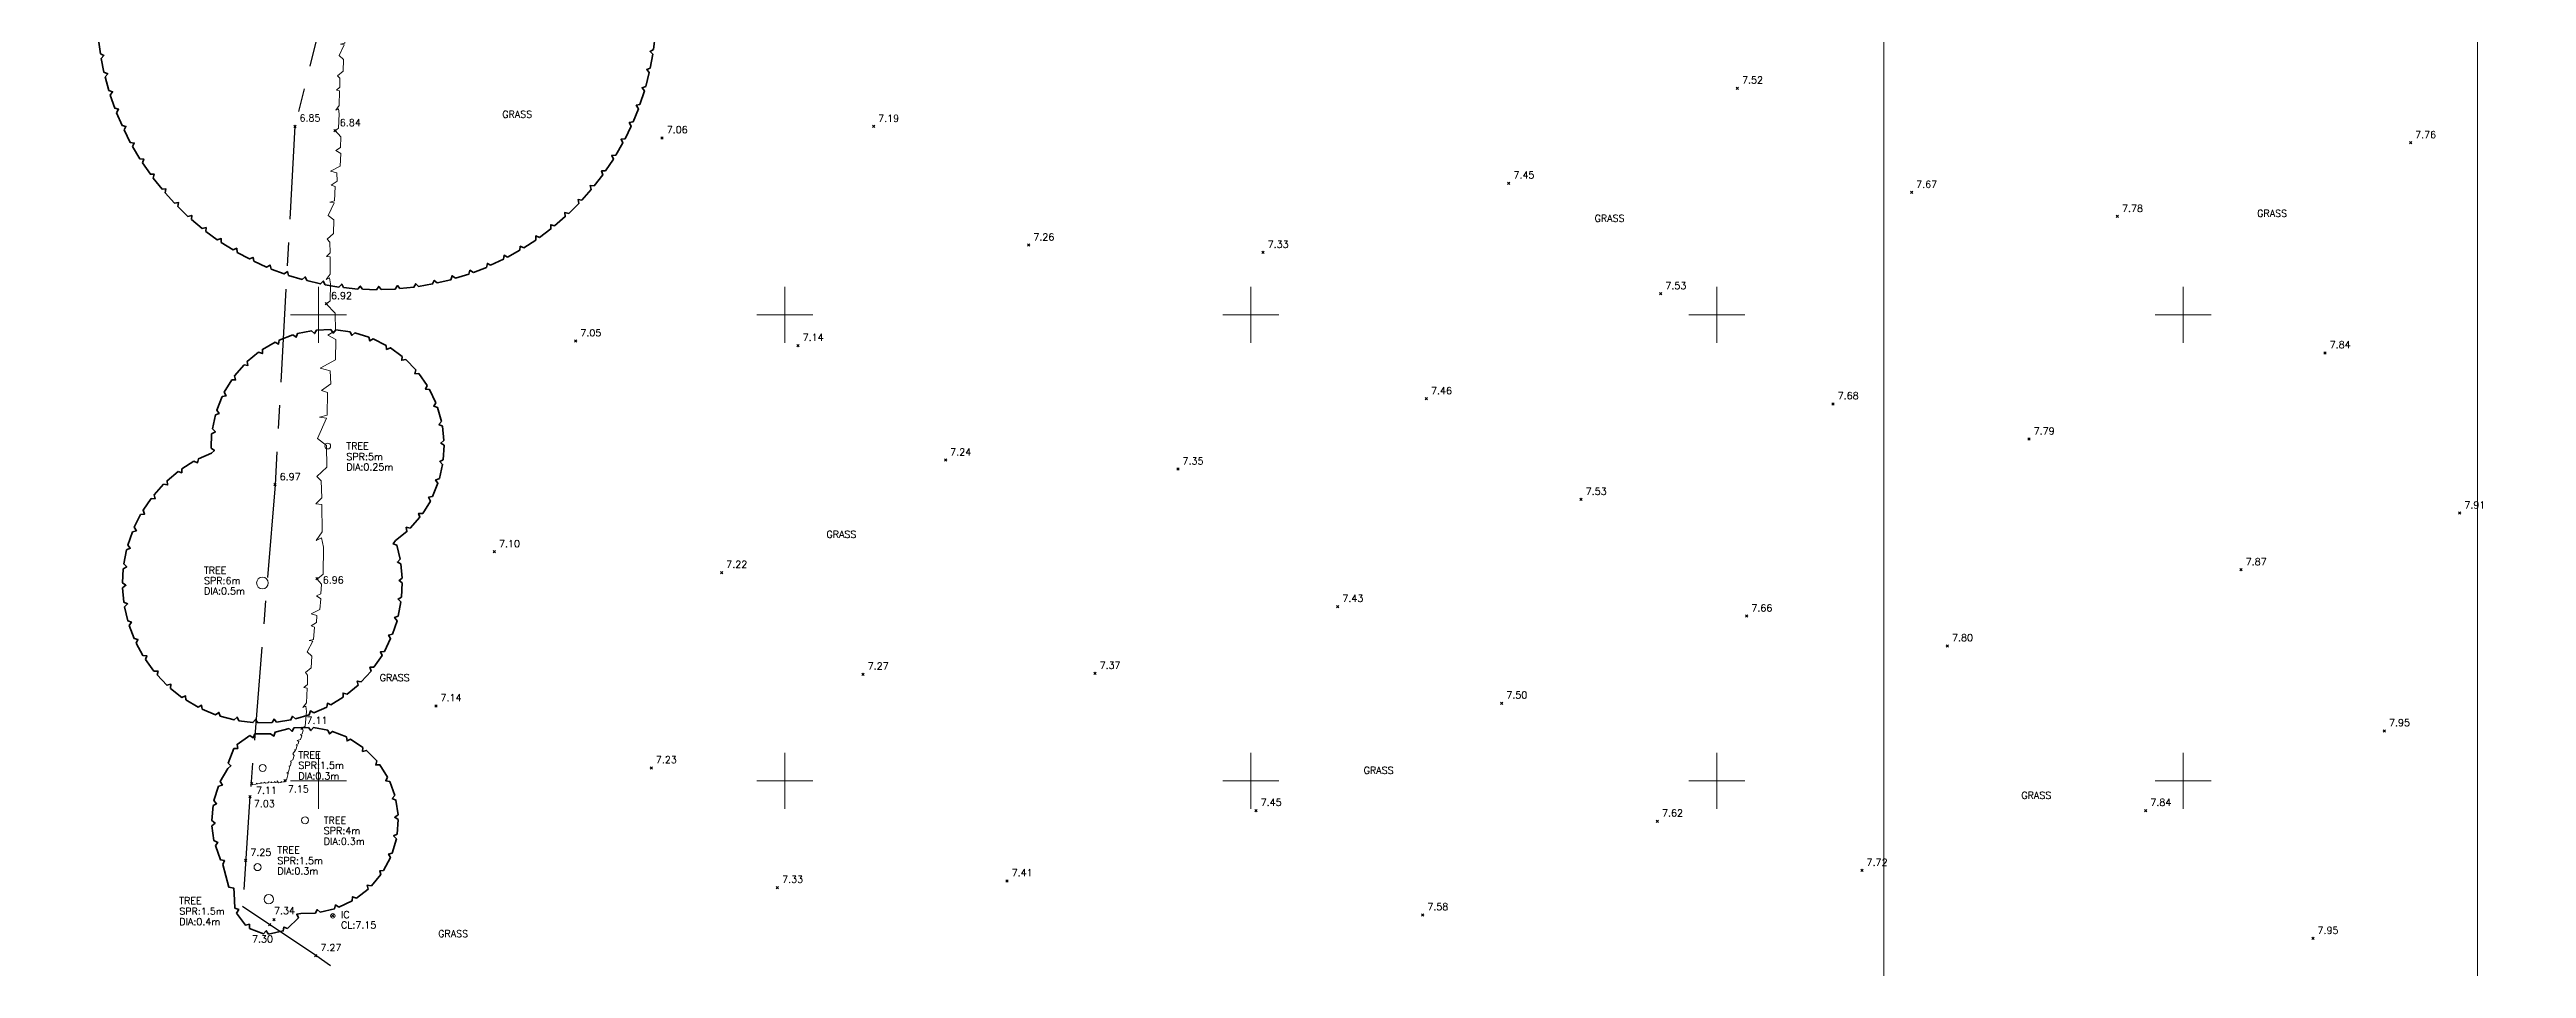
# Model space of a CAD drawing. Extents: x 521064 to 521635, y 174590 to 175241.
# Drawn here: x 521168.5 to 521274.7, y 174771.9 to 174811.4 of the extents above; entities that cross this region are included whole.
import ezdxf

# ---------------------------------------------------------------- set-up
doc = ezdxf.new("R2010")
doc.units = 0
doc.header["$PDMODE"] = 3
doc.header["$PDSIZE"] = 0.05
doc.linetypes.add('Centre', pattern=[7, 4, -1, 1, -1])
doc.layers.get('0').update_dxf_attribs({"linetype": 'CONTINUOUS', "lineweight": 18})
for name, color, linetype, lineweight in [('I031G_SURVEY-GRID', 7, 'CONTINUOUS', 18), ('I901G_TITLE-SHEET', 7, 'CONTINUOUS', 18), ('I910T_TXT-GEN-S', 7, 'CONTINUOUS', 13), ('I923G_SURVEY-POINT', 7, 'CONTINUOUS', 18), ('I923T_SURVEY-LEVEL', 7, 'CONTINUOUS', 13), ('I941G_TREE', 72, 'CONTINUOUS', 18), ('I941G_TREE-VEG', 6, 'CONTINUOUS', 35), ('I941T_TREE-TXT', 82, 'CONTINUOUS', 13), ('I960G_COVER', 1, 'CONTINUOUS', 18), ('I960T_COVER-TXT', 1, 'CONTINUOUS', 13), ('I995G_VEGETATION', 102, 'CONTINUOUS', 18)]:
    doc.layers.add(name, color=color, linetype=linetype, lineweight=lineweight)
doc.layers.add('I971G_FENCE', color=5, linetype='Centre')
doc.styles.add('MONOTXT', font='simplex.shx')

# ---------------------------------------------------------------- blocks, each defined once
blk = doc.blocks.new('HER Vegitation')
at = {"color": 0, "linetype": 'ByBlock'}
blk.add_polyline3d([(0, 0, 0), (0.005, 0.0072, 0), (0.0165, 0.0097, 0), (0.0206, 0.0053, 0), (0.0225, 0.0112, 0), (0.0359, 0.0137, 0), (0.0437, 0.0047, 0), (0.044, 0.0119, 0), (0.0525, 0.014, 0), (0.0581, 0.0087, 0), (0.0587, 0.0131, 0), (0.0737, 0.0159, 0), (0.0762, 0.0112, 0), (0.0759, 0.0159, 0), (0.0906, 0.0128, 0), (0.094, 0.0197, 0), (0.1084, 0.0228, 0), (0.1159, 0.0175, 0), (0.1181, 0.0209, 0), (0.1293, 0.0237, 0), (0.134, 0.0206, 0), (0.1337, 0.0247, 0), (0.1518, 0.0287, 0), (0.1584, 0.0259, 0), (0.1559, 0.029, 0), (0.1618, 0.0315, 0), (0.1797, 0.035, 0), (0.1837, 0.0319, 0)], dxfattribs=at)

msp = doc.modelspace()

# ---------------------------------------------------------------- linework, layer by layer
at = {"layer": 'I031G_SURVEY-GRID'}
for p, q in [((521180, 174801.2), (521180, 174798.8)), ((521200, 174801.2), (521200, 174798.8)), ((521220, 174801.2), (521220, 174798.8)), ((521240, 174801.2), (521240, 174798.8)), ((521260, 174801.2), (521260, 174798.8)), ((521178.8, 174800), (521181.2, 174800)), ((521198.8, 174800), (521201.2, 174800)), ((521218.8, 174800), (521221.2, 174800)), ((521238.8, 174800), (521241.2, 174800)), ((521258.8, 174800), (521261.2, 174800)), ((521180, 174781.2), (521180, 174778.8)), ((521200, 174781.2), (521200, 174778.8)), ((521220, 174781.2), (521220, 174778.8)), ((521240, 174781.2), (521240, 174778.8)), ((521260, 174781.2), (521260, 174778.8)), ((521178.8, 174780), (521181.2, 174780)), ((521198.8, 174780), (521201.2, 174780)), ((521218.8, 174780), (521221.2, 174780)), ((521238.8, 174780), (521241.2, 174780)), ((521258.8, 174780), (521261.2, 174780))]:
    msp.add_line(p, q, dxfattribs=at)
at = {"layer": 'I901G_TITLE-SHEET'}
for points in [[(521272.64, 174749.43), (521064.04, 174749.43), (521064.04, 174913.63), (521272.64, 174913.63)], [(521455.76, 174749.43), (521247.16, 174749.43), (521247.16, 174913.63), (521455.76, 174913.63)]]:
    msp.add_lwpolyline(points, close=True, dxfattribs=at)
at = {"layer": 'I923G_SURVEY-POINT'}
for p in [(521240.88, 174809.73, 7.52), (521178.98, 174808.1, 6.85), (521203.81, 174808.09, 7.19), (521180.71, 174807.91, 6.84), (521194.74, 174807.6, 7.06), (521269.76, 174807.39, 7.76), (521231.07, 174805.65, 7.45), (521248.35, 174805.26, 7.67), (521257.18, 174804.23, 7.78), (521210.47, 174803, 7.26), (521220.52, 174802.68, 7.33), (521237.59, 174800.91, 7.53), (521180.33, 174800.48, 6.92), (521191.03, 174798.88, 7.05), (521200.57, 174798.68, 7.14), (521266.09, 174798.37, 7.84), (521227.53, 174796.4, 7.46), (521244.98, 174796.18, 7.68), (521253.39, 174794.67, 7.79), (521206.9, 174793.77, 7.24), (521216.87, 174793.38, 7.35), (521178.13, 174792.71, 6.97), (521234.17, 174792.08, 7.53), (521271.87, 174791.49, 7.91), (521187.54, 174789.83, 7.1), (521197.29, 174788.94, 7.22), (521262.49, 174789.06, 7.87), (521179.93, 174788.67, 6.96), (521223.73, 174787.48, 7.43), (521241.28, 174787.07, 7.66), (521249.89, 174785.79, 7.8), (521213.31, 174784.61, 7.37), (521203.36, 174784.57, 7.27), (521185.03, 174783.21, 7.14), (521230.76, 174783.33, 7.5), (521179.28, 174782.25, 7.11), (521268.64, 174782.14, 7.95), (521194.27, 174780.55, 7.23), (521177.05, 174779.32, 7.03), (521177.13, 174779.87, 7.11), (521178.56, 174780, 7.15), (521220.22, 174778.72, 7.45), (521237.44, 174778.26, 7.62), (521258.4, 174778.72, 7.84), (521176.87, 174776.58, 7.25), (521246.22, 174776.15, 7.72), (521199.69, 174775.41, 7.33), (521209.54, 174775.7, 7.41), (521178.09, 174774.04, 7.34), (521180.61, 174774.2, 7.15), (521227.37, 174774.24, 7.58), (521177.9, 174773.82, 7.3), (521265.57, 174773.23, 7.95), (521179.88, 174772.49, 7.27)]:
    msp.add_point(p, dxfattribs=at)
at = {"layer": 'I941G_TREE'}
for centre, radius in [((521180.39, 174794.37), 0.125), ((521177.59, 174788.49), 0.25), ((521177.6, 174780.55), 0.15), ((521179.42, 174778.3), 0.15), ((521177.38, 174776.29), 0.15), ((521177.86, 174774.91), 0.2)]:
    msp.add_circle(centre, radius, dxfattribs=at)
at = {"layer": 'I941G_TREE-VEG'}
for points in [[(521170.56, 174811.81), (521170.64, 174811.21), (521170.79, 174811.13), (521170.67, 174811.01)], [(521194.23, 174810.6), (521194.34, 174811.19), (521194.22, 174811.31), (521194.37, 174811.39)], [(521194.37, 174811.39), (521194.44, 174811.99), (521194.31, 174812.11), (521194.46, 174812.19)], [(521170.67, 174811.01), (521170.79, 174810.42), (521170.95, 174810.35), (521170.84, 174810.22)], [(521170.84, 174810.22), (521171, 174809.64), (521171.16, 174809.58), (521171.06, 174809.44)], [(521194.04, 174809.81), (521194.19, 174810.4), (521194.08, 174810.53), (521194.23, 174810.6)], [(521171.06, 174809.44), (521171.26, 174808.87), (521171.42, 174808.83), (521171.33, 174808.68)], [(521193.79, 174809.04), (521193.98, 174809.62), (521193.88, 174809.75), (521194.04, 174809.81)], [(521171.33, 174808.68), (521171.57, 174808.13), (521171.73, 174808.09), (521171.65, 174807.94)], [(521193.15, 174807.56), (521193.41, 174808.11), (521193.33, 174808.26), (521193.5, 174808.29)], [(521193.5, 174808.29), (521193.72, 174808.85), (521193.63, 174809), (521193.79, 174809.04)], [(521171.65, 174807.94), (521171.92, 174807.4), (521172.09, 174807.38), (521172.02, 174807.23)], [(521172.02, 174807.23), (521172.33, 174806.7), (521172.5, 174806.69), (521172.44, 174806.53)], [(521192.75, 174806.86), (521193.05, 174807.39), (521192.98, 174807.54), (521193.15, 174807.56)], [(521172.44, 174806.53), (521172.78, 174806.04), (521172.95, 174806.04), (521172.9, 174805.87)], [(521191.83, 174805.54), (521192.19, 174806.02), (521192.14, 174806.18), (521192.31, 174806.18)], [(521192.31, 174806.18), (521192.65, 174806.69), (521192.58, 174806.85), (521192.75, 174806.86)], [(521172.9, 174805.87), (521173.28, 174805.4), (521173.45, 174805.41), (521173.41, 174805.24)], [(521173.41, 174805.24), (521173.82, 174804.8), (521173.99, 174804.82), (521173.96, 174804.65)], [(521190.73, 174804.36), (521191.16, 174804.78), (521191.13, 174804.95), (521191.3, 174804.93)], [(521191.3, 174804.93), (521191.7, 174805.38), (521191.65, 174805.55), (521191.83, 174805.54)], [(521173.96, 174804.65), (521174.39, 174804.23), (521174.56, 174804.27), (521174.54, 174804.1)], [(521174.54, 174804.1), (521175.01, 174803.71), (521175.17, 174803.75), (521175.16, 174803.58)], [(521189.48, 174803.33), (521189.97, 174803.69), (521189.96, 174803.87), (521190.12, 174803.82)], [(521190.12, 174803.82), (521190.58, 174804.22), (521190.56, 174804.39), (521190.73, 174804.36)], [(521175.16, 174803.58), (521175.65, 174803.22), (521175.82, 174803.28), (521175.82, 174803.11)], [(521175.82, 174803.11), (521176.33, 174802.79), (521176.49, 174802.86), (521176.51, 174802.68)], [(521188.11, 174802.48), (521188.64, 174802.78), (521188.65, 174802.95), (521188.81, 174802.88)], [(521188.81, 174802.88), (521189.32, 174803.21), (521189.32, 174803.39), (521189.48, 174803.33)], [(521176.51, 174802.68), (521177.04, 174802.4), (521177.19, 174802.47), (521177.22, 174802.3)], [(521177.22, 174802.3), (521177.77, 174802.05), (521177.92, 174802.14), (521177.96, 174801.97)], [(521177.96, 174801.97), (521178.52, 174801.76), (521178.66, 174801.86), (521178.71, 174801.69)], [(521178.71, 174801.69), (521179.29, 174801.52), (521179.43, 174801.63), (521179.49, 174801.47)], [(521185.09, 174801.37), (521185.68, 174801.51), (521185.73, 174801.68), (521185.87, 174801.57)], [(521185.87, 174801.57), (521186.45, 174801.75), (521186.49, 174801.92), (521186.64, 174801.82)], [(521186.64, 174801.82), (521187.2, 174802.04), (521187.24, 174802.21), (521187.38, 174802.13)], [(521187.38, 174802.13), (521187.93, 174802.39), (521187.96, 174802.56), (521188.11, 174802.48)], [(521179.49, 174801.47), (521180.08, 174801.33), (521180.2, 174801.45), (521180.28, 174801.29)], [(521180.28, 174801.29), (521180.87, 174801.19), (521180.99, 174801.32), (521181.07, 174801.17)], [(521181.07, 174801.17), (521181.68, 174801.11), (521181.79, 174801.24), (521181.88, 174801.1)], [(521181.88, 174801.1), (521182.48, 174801.08), (521182.58, 174801.22), (521182.69, 174801.09)], [(521182.69, 174801.09), (521183.29, 174801.11), (521183.38, 174801.26), (521183.49, 174801.13)], [(521183.49, 174801.13), (521184.09, 174801.19), (521184.17, 174801.34), (521184.29, 174801.22)], [(521184.29, 174801.22), (521184.89, 174801.33), (521184.96, 174801.48), (521185.09, 174801.37)], [(521178.13, 174798.83), (521177.59, 174798.52), (521177.59, 174798.34), (521177.42, 174798.4)], [(521178.89, 174799.14), (521178.31, 174798.92), (521178.28, 174798.75), (521178.13, 174798.83)], [(521179.7, 174799.32), (521179.09, 174799.2), (521179.03, 174799.04), (521178.89, 174799.14)], [(521180.53, 174799.37), (521179.91, 174799.35), (521179.82, 174799.2), (521179.7, 174799.32)], [(521181.35, 174799.28), (521180.74, 174799.36), (521180.63, 174799.22), (521180.53, 174799.37)], [(521182.15, 174799.05), (521181.56, 174799.23), (521181.43, 174799.12), (521181.35, 174799.28)], [(521182.9, 174798.69), (521182.34, 174798.97), (521182.2, 174798.88), (521182.15, 174799.05)], [(521183.58, 174798.22), (521183.08, 174798.59), (521182.92, 174798.52), (521182.9, 174798.69)], [(521176.8, 174797.85), (521176.39, 174797.38), (521176.44, 174797.21), (521176.27, 174797.21)], [(521177.42, 174798.4), (521176.94, 174798), (521176.97, 174797.83), (521176.8, 174797.85)], [(521184.17, 174797.64), (521183.74, 174798.08), (521183.57, 174798.05), (521183.58, 174798.22)], [(521184.66, 174796.97), (521184.3, 174797.48), (521184.13, 174797.47), (521184.17, 174797.64)], [(521175.86, 174796.49), (521175.63, 174795.91), (521175.73, 174795.77), (521175.57, 174795.71)], [(521176.27, 174797.21), (521175.95, 174796.68), (521176.03, 174796.52), (521175.86, 174796.49)], [(521185.03, 174796.23), (521184.76, 174796.79), (521184.59, 174796.81), (521184.66, 174796.97)], [(521175.57, 174795.71), (521175.44, 174795.11), (521175.57, 174794.98), (521175.41, 174794.9)], [(521185.27, 174795.43), (521185.1, 174796.03), (521184.94, 174796.08), (521185.03, 174796.23)], [(521185.38, 174794.61), (521185.31, 174795.23), (521185.16, 174795.3), (521185.27, 174795.43)], [(521175.41, 174794.9), (521175.39, 174794.28), (521175.53, 174794.18), (521175.4, 174794.07)], [(521185.35, 174793.78), (521185.39, 174794.4), (521185.24, 174794.5), (521185.38, 174794.61)], [(521173.97, 174793.27), (521173.5, 174792.88), (521173.52, 174792.7), (521173.35, 174792.73)], [(521174.65, 174793.72), (521174.13, 174793.39), (521174.13, 174793.22), (521173.97, 174793.27)], [(521175.4, 174794.07), (521174.84, 174793.82), (521174.81, 174793.65), (521174.65, 174793.72)], [(521185.19, 174792.97), (521185.32, 174793.58), (521185.2, 174793.7), (521185.35, 174793.78)], [(521172.81, 174792.12), (521172.47, 174791.61), (521172.53, 174791.45), (521172.36, 174791.43)], [(521173.35, 174792.73), (521172.94, 174792.28), (521172.98, 174792.11), (521172.81, 174792.12)], [(521184.47, 174791.48), (521184.8, 174792.01), (521184.72, 174792.17), (521184.89, 174792.2)], [(521184.89, 174792.2), (521185.12, 174792.77), (521185.02, 174792.91), (521185.19, 174792.97)], [(521172.36, 174791.43), (521172.09, 174790.88), (521172.18, 174790.73), (521172.01, 174790.69)], [(521183.93, 174790.85), (521184.34, 174791.32), (521184.29, 174791.48), (521184.47, 174791.48)], [(521172.01, 174790.69), (521171.81, 174790.11), (521171.92, 174789.98), (521171.76, 174789.91)], [(521183.5, 174789.51), (521183.36, 174790.11), (521183.2, 174790.17), (521183.3, 174790.31)], [(521183.3, 174790.31), (521183.79, 174790.7), (521183.76, 174790.88), (521183.93, 174790.85)], [(521171.62, 174789.1), (521171.59, 174788.49), (521171.73, 174788.39), (521171.59, 174788.28)], [(521171.76, 174789.91), (521171.64, 174789.31), (521171.77, 174789.19), (521171.62, 174789.1)], [(521183.58, 174788.7), (521183.53, 174789.31), (521183.38, 174789.39), (521183.5, 174789.51)], [(521171.59, 174788.28), (521171.64, 174787.67), (521171.8, 174787.59), (521171.67, 174787.47)], [(521183.42, 174787.07), (521183.53, 174787.68), (521183.41, 174787.8), (521183.56, 174787.88)], [(521183.56, 174787.88), (521183.59, 174788.49), (521183.45, 174788.59), (521183.58, 174788.7)], [(521171.67, 174787.47), (521171.81, 174786.87), (521171.97, 174786.81), (521171.87, 174786.67)], [(521183.17, 174786.29), (521183.37, 174786.87), (521183.26, 174787.01), (521183.42, 174787.07)], [(521171.87, 174786.67), (521172.08, 174786.1), (521172.25, 174786.06), (521172.17, 174785.91)], [(521172.17, 174785.91), (521172.46, 174785.37), (521172.63, 174785.36), (521172.57, 174785.2)], [(521182.82, 174785.55), (521183.09, 174786.1), (521183, 174786.25), (521183.17, 174786.29)], [(521172.57, 174785.2), (521172.93, 174784.7), (521173.11, 174784.71), (521173.07, 174784.54)], [(521181.83, 174784.25), (521182.25, 174784.7), (521182.2, 174784.87), (521182.37, 174784.87)], [(521182.37, 174784.87), (521182.72, 174785.37), (521182.65, 174785.53), (521182.82, 174785.55)], [(521173.07, 174784.54), (521173.49, 174784.1), (521173.66, 174784.14), (521173.64, 174783.96)], [(521173.64, 174783.96), (521174.13, 174783.58), (521174.29, 174783.64), (521174.3, 174783.47)], [(521180.53, 174783.26), (521181.05, 174783.59), (521181.05, 174783.76), (521181.22, 174783.71)], [(521181.22, 174783.71), (521181.69, 174784.1), (521181.66, 174784.28), (521181.83, 174784.25)], [(521174.3, 174783.47), (521174.83, 174783.16), (521174.98, 174783.24), (521175.01, 174783.07)], [(521175.01, 174783.07), (521175.58, 174782.83), (521175.72, 174782.93), (521175.77, 174782.77)], [(521175.77, 174782.77), (521176.37, 174782.61), (521176.5, 174782.73), (521176.57, 174782.57)], [(521176.57, 174782.57), (521177.18, 174782.5), (521177.29, 174782.63), (521177.39, 174782.49)], [(521177.39, 174782.49), (521178, 174782.5), (521178.09, 174782.65), (521178.2, 174782.52)], [(521178.2, 174782.52), (521178.81, 174782.61), (521178.88, 174782.77), (521179.01, 174782.66)], [(521179.01, 174782.66), (521179.6, 174782.83), (521179.65, 174783), (521179.79, 174782.91)], [(521179.79, 174782.91), (521180.35, 174783.16), (521180.38, 174783.33), (521180.53, 174783.26)], [(521177.05, 174781.94), (521176.5, 174781.56), (521176.53, 174781.39), (521176.36, 174781.38)], [(521177.93, 174782.01), (521177.26, 174782.01), (521177.19, 174781.84), (521177.05, 174781.94)], [(521178.74, 174782.24), (521178.13, 174782.08), (521178.08, 174781.92), (521177.93, 174782.01)], [(521179.57, 174782.29), (521178.94, 174782.27), (521178.86, 174782.12), (521178.74, 174782.24)], [(521180.4, 174782.17), (521179.78, 174782.28), (521179.67, 174782.15), (521179.57, 174782.29)], [(521181.19, 174781.88), (521180.6, 174782.12), (521180.47, 174782.01), (521180.4, 174782.17)], [(521181.9, 174781.43), (521181.37, 174781.78), (521181.22, 174781.71), (521181.19, 174781.88)], [(521176.1, 174780.53), (521175.78, 174779.97), (521175.87, 174779.81), (521175.7, 174779.77)], [(521176.36, 174781.38), (521176.12, 174780.76), (521176.24, 174780.64), (521176.1, 174780.53)], [(521182.5, 174780.85), (521182.06, 174781.3), (521181.89, 174781.26), (521181.9, 174781.43)], [(521182.96, 174780.15), (521182.63, 174780.68), (521182.45, 174780.68), (521182.5, 174780.85)], [(521175.7, 174779.77), (521175.51, 174779.15), (521175.62, 174779.01), (521175.47, 174778.93)], [(521183.27, 174779.37), (521183.05, 174779.96), (521182.88, 174780), (521182.96, 174780.15)], [(521183.41, 174778.54), (521183.32, 174779.17), (521183.16, 174779.24), (521183.27, 174779.37)], [(521175.47, 174778.93), (521175.42, 174778.29), (521175.56, 174778.18), (521175.42, 174778.07)], [(521183.37, 174777.71), (521183.42, 174778.33), (521183.27, 174778.43), (521183.41, 174778.54)], [(521175.42, 174778.07), (521175.51, 174777.43), (521175.67, 174777.35), (521175.57, 174777.22)], [(521175.57, 174777.22), (521175.79, 174776.61), (521175.96, 174776.57), (521175.89, 174776.41)], [(521183.16, 174776.89), (521183.34, 174777.5), (521183.22, 174777.63), (521183.37, 174777.71)], [(521175.89, 174776.41), (521176.15, 174775.43), (521176.36, 174775.39), (521176.38, 174775.17)], [(521182.27, 174775.49), (521182.67, 174775.97), (521182.62, 174776.13), (521182.79, 174776.14)], [(521182.79, 174776.14), (521183.08, 174776.7), (521183, 174776.85), (521183.16, 174776.89)], [(521176.38, 174775.17), (521176.41, 174774.53), (521176.57, 174774.47), (521176.48, 174774.32)], [(521181.62, 174774.96), (521182.12, 174775.34), (521182.09, 174775.52), (521182.27, 174775.49)], [(521176.48, 174774.32), (521176.86, 174773.8), (521177.03, 174773.84), (521177.03, 174773.66)], [(521178.67, 174773.65), (521179.13, 174774.11), (521179.06, 174774.27), (521179.23, 174774.3)], [(521179.23, 174774.3), (521179.86, 174774.32), (521179.94, 174774.47), (521180.07, 174774.35)], [(521180.07, 174774.35), (521180.68, 174774.5), (521180.73, 174774.67), (521180.87, 174774.57)], [(521180.87, 174774.57), (521181.44, 174774.85), (521181.46, 174775.02), (521181.62, 174774.96)], [(521177.03, 174773.66), (521177.63, 174773.43), (521177.75, 174773.56), (521177.85, 174773.41)], [(521177.85, 174773.41), (521178.48, 174773.55), (521178.51, 174773.72), (521178.67, 174773.65)]]:
    msp.add_lwpolyline(points, dxfattribs=at)
at = {"layer": 'I960G_COVER'}
msp.add_circle((521180.61, 174774.2, 7.15), 0.1, dxfattribs=at)
at = {"layer": 'I971G_FENCE'}
for points in [[(521201.2, 174870.19, 6.8), (521198.13, 174862.29, 6.79), (521190.5, 174842.92, 6.85), (521187.33, 174832.95, 6.79), (521182.28, 174821.35, 6.74), (521178.98, 174808.1, 6.85), (521178.13, 174792.71, 6.97), (521177.05, 174779.32, 7.03), (521176.74, 174774.6, 7.4)], [(521277.65, 174719.47, 9.72), (521269.95, 174723.53, 9.33), (521262.4, 174727.76, 9.09), (521256.92, 174730.41, 8.75), (521251.97, 174733.07, 8.6), (521244.57, 174737.08, 8.34), (521240.32, 174739.26, 8.26), (521236.17, 174741.45, 8.09), (521227.52, 174746.06, 7.96), (521220.2, 174749.93, 7.8), (521216.76, 174751.75, 7.63), (521212.38, 174754.07, 7.59), (521206.99, 174756.92, 7.54), (521199.68, 174760.87, 7.41), (521194.58, 174763.67, 7.39), (521189.4, 174766.44, 7.31), (521184.62, 174769.19, 7.28), (521179.88, 174772.49, 7.27), (521176.74, 174774.6, 7.32)]]:
    msp.add_polyline3d(points, dxfattribs=at)

# ---------------------------------------------------------------- block references
at = {"layer": 'I995G_VEGETATION', "linetype": 'Continuous'}
for p, xscale, yscale, zscale, rotation in [((521181.22, 174814.24, 6.88), 34.06884731786286, 34.06884731786286, 34.06884731786286, 255.6010871034715), ((521180.71, 174807.91, 6.84), 39.90332203186086, 39.90332203186086, 39.90332203186086, 257.2664768682696), ((521180.33, 174800.48, 6.92), 63.40907412390941, 63.40907412390939, 63.40907412390939, 258.2914492421796), ((521179.93, 174788.67, 6.96), 34.63078512568096, 34.63078512568096, 34.63078512568096, 254.4352602657069), ((521179.28, 174782.25, 7.11), 12.66089108741273, 12.66089108741273, 12.66089108741273, 242.3714101299275), ((521178.56, 174780, 7.15), 7.686002866170407, 7.686002866170407, 7.686002866170407, 175.6172409979729)]:
    msp.add_blockref('HER Vegitation', p, dxfattribs=dict(at, xscale=xscale, yscale=yscale, zscale=zscale, rotation=rotation))

# ---------------------------------------------------------------- texts
at = {"layer": 'I910T_TXT-GEN-S', "style": 'MONOTXT'}
for p in [(521187.88, 174808.46), (521234.75, 174804), (521263.18, 174804.21), (521201.79, 174790.43), (521182.62, 174784.28), (521224.84, 174780.3), (521253.06, 174779.22), (521185.13, 174773.29)]:
    msp.add_text('GRASS', height=0.3, dxfattribs=at).set_placement(p)
at = {"layer": 'I923T_SURVEY-LEVEL', "style": 'MONOTXT'}
for s, p in [('7.52', (521241.08, 174809.93, 7.52)), ('6.85', (521179.18, 174808.3, 6.85)), ('6.84', (521180.91, 174808.11, 6.84)), ('7.06', (521194.94, 174807.8, 7.06)), ('7.19', (521204.01, 174808.29, 7.19)), ('7.76', (521269.96, 174807.59, 7.76)), ('7.45', (521231.27, 174805.85, 7.45)), ('7.67', (521248.55, 174805.46, 7.67)), ('7.78', (521257.38, 174804.43, 7.78)), ('7.26', (521210.67, 174803.2, 7.26)), ('7.33', (521220.72, 174802.88, 7.33)), ('6.92', (521180.53, 174800.68, 6.92)), ('7.53', (521237.79, 174801.11, 7.53)), ('7.05', (521191.23, 174799.08, 7.05)), ('7.14', (521200.77, 174798.88, 7.14)), ('7.84', (521266.29, 174798.57, 7.84)), ('7.46', (521227.73, 174796.6, 7.46)), ('7.68', (521245.18, 174796.38, 7.68)), ('7.24', (521207.1, 174793.97, 7.24)), ('7.79', (521253.59, 174794.87, 7.79)), ('6.97', (521178.33, 174792.91, 6.97)), ('7.35', (521217.07, 174793.58, 7.35)), ('7.53', (521234.37, 174792.28, 7.53)), ('7.91', (521272.07, 174791.69, 7.91)), ('7.10', (521187.74, 174790.03, 7.1)), ('7.22', (521197.49, 174789.14, 7.22)), ('7.87', (521262.69, 174789.26, 7.87)), ('6.96', (521180.18, 174788.47, 6.96)), ('7.43', (521223.93, 174787.68, 7.43)), ('7.66', (521241.48, 174787.27, 7.66)), ('7.80', (521250.09, 174785.99, 7.8)), ('7.27', (521203.56, 174784.77, 7.27)), ('7.37', (521213.51, 174784.81, 7.37)), ('7.14', (521185.23, 174783.41, 7.14)), ('7.50', (521230.96, 174783.53, 7.5)), ('7.11', (521179.48, 174782.45, 7.11)), ('7.95', (521268.84, 174782.34, 7.95)), ('7.23', (521194.47, 174780.75, 7.23)), ('7.11', (521177.31, 174779.44, 7.11)), ('7.15', (521178.68, 174779.5, 7.15)), ('7.03', (521177.22, 174778.86, 7.03)), ('7.45', (521220.42, 174778.92, 7.45)), ('7.62', (521237.64, 174778.46, 7.62)), ('7.84', (521258.6, 174778.92, 7.84)), ('7.25', (521177.07, 174776.78, 7.25)), ('7.41', (521209.74, 174775.9, 7.41)), ('7.72', (521246.42, 174776.35, 7.72)), ('7.33', (521199.89, 174775.61, 7.33)), ('7.34', (521178.09, 174774.27, 7.34)), ('7.58', (521227.57, 174774.44, 7.58)), ('7.30', (521177.14, 174773.05, 7.3)), ('7.27', (521180.08, 174772.69, 7.27)), ('CL:7.15', (521180.96, 174773.65, 7.15)), ('7.95', (521265.77, 174773.43, 7.95))]:
    msp.add_text(s, height=0.3, dxfattribs=at).set_placement(p)
at = {"layer": 'I941T_TREE-TXT', "style": 'MONOTXT'}
for s, p in [('TREE', (521181.19, 174794.22)), ('SPR:5m', (521181.19, 174793.77)), ('DIA:0.25m', (521181.19, 174793.32)), ('TREE', (521175.08, 174788.89)), ('SPR:6m', (521175.08, 174788.44)), ('DIA:0.5m', (521175.08, 174787.99)), ('TREE', (521179.13, 174780.96)), ('SPR:1.5m', (521179.13, 174780.51)), ('DIA:0.3m', (521179.13, 174780.06)), ('TREE', (521180.22, 174778.15)), ('SPR:4m', (521180.22, 174777.7)), ('DIA:0.3m', (521180.22, 174777.25)), ('TREE', (521178.23, 174776.87)), ('SPR:1.5m', (521178.23, 174776.42)), ('DIA:0.3m', (521178.23, 174775.97)), ('TREE', (521174.02, 174774.7)), ('SPR:1.5m', (521174.02, 174774.25)), ('DIA:0.4m', (521174.02, 174773.8))]:
    msp.add_text(s, height=0.3, dxfattribs=at).set_placement(p)
at = {"layer": 'I960T_COVER-TXT', "style": 'MONOTXT'}
msp.add_text('IC', height=0.3, dxfattribs=at).set_placement((521180.96, 174774.1))

doc.saveas('drawing.dxf')
